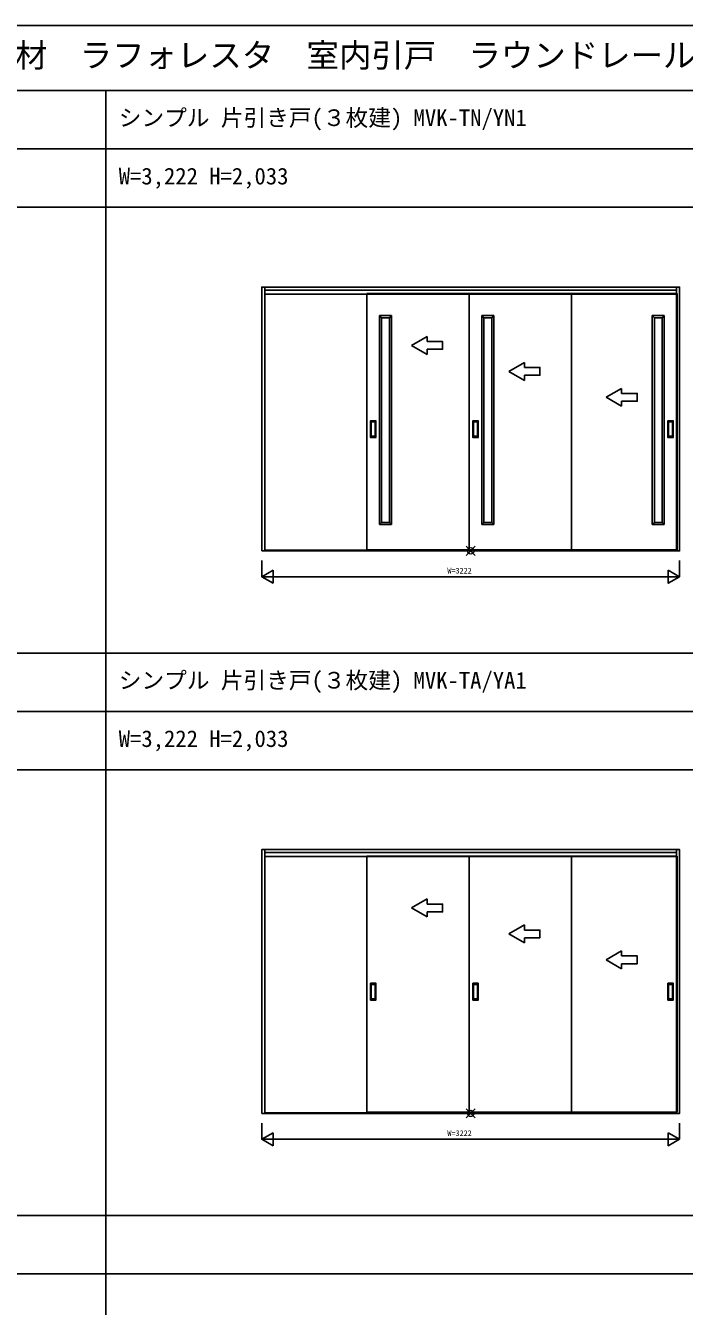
# Model space of a CAD drawing. Units: millimetres, scale not verified. Extents: x -14341 to 14340, y -10000 to 10000.
# Drawn here: x -9259 to -4178, y 130 to 10000 of the extents above; entities that cross this region are included whole.
import ezdxf
from ezdxf.enums import TextEntityAlignment as Align

# ---------------------------------------------------------------- set-up
doc = ezdxf.new("R2010")
doc.units = ezdxf.units.MM
doc.header["$LTSCALE"] = 50
for name, color, linetype in [('0-0_0', 7, 'Continuous'), ('0-1_YKK_A1', 4, 'Continuous'), ('0-4_YKK_F1', 7, 'Continuous'), ('0-6_YKK_N1', 2, 'Continuous')]:
    doc.layers.add(name, color=color, linetype=linetype)
doc.layers.add('0-5_YKK_IN', color=1, linetype='Continuous', lineweight=18)
doc.styles.add('ＭＳ ゴシック', font='')
doc.styles.get('ＭＳ ゴシック').set_extended_font_data('MS Gothic')

msp = doc.modelspace()

# ---------------------------------------------------------------- linework, layer by layer
at = {"layer": '0-1_YKK_A1'}
for p, q in [((-7413.36, 7961.8), (-4239.36, 7961.8)), ((-7413.36, 7931.8), (-4239.36, 7931.8)), ((-4234.86, 7935.8), (-6627.86, 7935.8)), ((-6627.86, 5960.8), (-6627.86, 7935.8)), ((-5838.36, 5960.8), (-5838.36, 7935.8)), ((-5838.36, 7935.8), (-5838.36, 5960.8)), ((-5048.86, 7935.8), (-5048.86, 5960.8)), ((-4234.86, 5960.8), (-4234.86, 7935.8)), ((-6529.36, 6156.3), (-6529.36, 7765.3)), ((-6529.36, 7765.3), (-6437.36, 7765.3)), ((-6513.36, 7749.3), (-6529.36, 7765.3)), ((-6513.36, 6172.3), (-6513.36, 7749.3)), ((-6453.36, 6172.3), (-6453.36, 7749.3)), ((-6437.36, 6156.3), (-6437.36, 7765.3)), ((-5739.86, 6156.3), (-5739.86, 7765.3)), ((-5739.86, 7765.3), (-5647.86, 7765.3)), ((-5723.86, 7749.3), (-5739.86, 7765.3)), ((-5723.86, 6172.3), (-5723.86, 7749.3)), ((-5663.86, 6172.3), (-5663.86, 7749.3)), ((-5647.86, 6156.3), (-5647.86, 7765.3)), ((-4425.36, 6156.3), (-4425.36, 7765.3)), ((-4333.36, 7765.3), (-4425.36, 7765.3)), ((-4409.36, 6172.3), (-4409.36, 7749.3)), ((-4349.36, 7749.3), (-4333.36, 7765.3)), ((-4349.36, 6172.3), (-4349.36, 7749.3)), ((-4333.36, 6156.3), (-4333.36, 7765.3)), ((-6282.86, 7535.8), (-6162.86, 7605.08)), ((-6162.86, 7565.8), (-6162.86, 7605.08)), ((-6282.86, 7535.8), (-6162.86, 7466.52)), ((-6162.86, 7466.52), (-6162.86, 7505.8)), ((-5532.36, 7335.8), (-5412.36, 7405.08)), ((-5412.36, 7365.8), (-5412.36, 7405.08)), ((-5532.36, 7335.8), (-5412.36, 7266.52)), ((-5412.36, 7266.52), (-5412.36, 7305.8)), ((-4781.86, 7135.8), (-4661.86, 7205.08)), ((-4781.86, 7135.8), (-4661.86, 7066.52)), ((-4661.86, 7165.8), (-4661.86, 7205.08)), ((-4661.86, 7066.52), (-4661.86, 7105.8)), ((-6598.86, 6826.8), (-6598.86, 6954.8)), ((-6557.86, 6955.8), (-6597.86, 6955.8)), ((-6592.86, 6836.8), (-6592.86, 6944.8)), ((-6591.86, 6945.8), (-6563.86, 6945.8)), ((-6562.86, 6944.8), (-6562.86, 6836.8)), ((-6556.86, 6826.8), (-6556.86, 6954.8)), ((-5809.36, 6826.8), (-5809.36, 6954.8)), ((-5768.36, 6955.8), (-5808.36, 6955.8)), ((-5803.36, 6836.8), (-5803.36, 6944.8)), ((-5802.36, 6945.8), (-5774.36, 6945.8)), ((-5773.36, 6944.8), (-5773.36, 6836.8)), ((-5767.36, 6826.8), (-5767.36, 6954.8)), ((-4305.86, 6826.8), (-4305.86, 6954.8)), ((-4304.86, 6955.8), (-4264.86, 6955.8)), ((-4299.86, 6944.8), (-4299.86, 6836.8)), ((-4270.86, 6945.8), (-4298.86, 6945.8)), ((-4269.86, 6836.8), (-4269.86, 6944.8)), ((-4263.86, 6826.8), (-4263.86, 6954.8)), ((-6557.86, 6825.8), (-6597.86, 6825.8)), ((-6563.86, 6835.8), (-6591.86, 6835.8)), ((-5768.36, 6825.8), (-5808.36, 6825.8)), ((-5774.36, 6835.8), (-5802.36, 6835.8)), ((-4304.86, 6825.8), (-4264.86, 6825.8)), ((-4298.86, 6835.8), (-4270.86, 6835.8)), ((-6513.36, 6172.3), (-6529.36, 6156.3)), ((-6437.36, 6156.3), (-6529.36, 6156.3)), ((-6453.36, 6172.3), (-6513.36, 6172.3)), ((-6453.36, 6172.3), (-6437.36, 6156.3)), ((-5723.86, 6172.3), (-5739.86, 6156.3)), ((-5647.86, 6156.3), (-5739.86, 6156.3)), ((-5663.86, 6172.3), (-5723.86, 6172.3)), ((-5663.86, 6172.3), (-5647.86, 6156.3)), ((-4409.36, 6172.3), (-4425.36, 6156.3)), ((-4425.36, 6156.3), (-4333.36, 6156.3)), ((-4409.36, 6172.3), (-4349.36, 6172.3)), ((-4349.36, 6172.3), (-4333.36, 6156.3)), ((-4239.36, 5956.8), (-7413.36, 5956.8)), ((-4239.36, 5952.8), (-7413.36, 5952.8)), ((-4234.86, 5960.8), (-6627.86, 5960.8)), ((-7413.36, 3626.8), (-4239.36, 3626.8)), ((-7413.36, 3596.8), (-4239.36, 3596.8)), ((-4234.86, 3600.8), (-6627.86, 3600.8)), ((-6627.86, 1625.8), (-6627.86, 3600.8)), ((-5838.36, 1625.8), (-5838.36, 3600.8)), ((-5838.36, 3600.8), (-5838.36, 1625.8)), ((-5048.86, 3600.8), (-5048.86, 1625.8)), ((-4234.86, 1625.8), (-4234.86, 3600.8)), ((-6282.86, 3200.8), (-6162.86, 3270.08)), ((-6162.86, 3230.8), (-6162.86, 3270.08)), ((-6282.86, 3200.8), (-6162.86, 3131.52)), ((-6162.86, 3131.52), (-6162.86, 3170.8)), ((-5532.36, 3000.8), (-5412.36, 3070.08)), ((-5412.36, 3030.8), (-5412.36, 3070.08)), ((-5532.36, 3000.8), (-5412.36, 2931.52)), ((-5412.36, 2931.52), (-5412.36, 2970.8)), ((-4781.86, 2800.8), (-4661.86, 2870.08)), ((-4661.86, 2830.8), (-4661.86, 2870.08)), ((-4781.86, 2800.8), (-4661.86, 2731.52)), ((-4661.86, 2731.52), (-4661.86, 2770.8)), ((-6598.86, 2491.8), (-6598.86, 2619.8)), ((-6557.86, 2620.8), (-6597.86, 2620.8)), ((-6592.86, 2501.8), (-6592.86, 2609.8)), ((-6591.86, 2610.8), (-6563.86, 2610.8)), ((-6562.86, 2609.8), (-6562.86, 2501.8)), ((-6556.86, 2491.8), (-6556.86, 2619.8)), ((-5809.36, 2491.8), (-5809.36, 2619.8)), ((-5768.36, 2620.8), (-5808.36, 2620.8)), ((-5803.36, 2501.8), (-5803.36, 2609.8)), ((-5802.36, 2610.8), (-5774.36, 2610.8)), ((-5773.36, 2609.8), (-5773.36, 2501.8)), ((-5767.36, 2491.8), (-5767.36, 2619.8)), ((-4305.86, 2491.8), (-4305.86, 2619.8)), ((-4304.86, 2620.8), (-4264.86, 2620.8)), ((-4299.86, 2609.8), (-4299.86, 2501.8)), ((-4270.86, 2610.8), (-4298.86, 2610.8)), ((-4269.86, 2501.8), (-4269.86, 2609.8)), ((-4263.86, 2491.8), (-4263.86, 2619.8)), ((-6557.86, 2490.8), (-6597.86, 2490.8)), ((-6563.86, 2500.8), (-6591.86, 2500.8)), ((-5768.36, 2490.8), (-5808.36, 2490.8)), ((-5774.36, 2500.8), (-5802.36, 2500.8)), ((-4304.86, 2490.8), (-4264.86, 2490.8)), ((-4298.86, 2500.8), (-4270.86, 2500.8)), ((-4239.36, 1621.8), (-7413.36, 1621.8)), ((-4239.36, 1617.8), (-7413.36, 1617.8)), ((-4234.86, 1625.8), (-6627.86, 1625.8))]:
    msp.add_line(p, q, dxfattribs=at)
for points in [[(-7437.36, 5952.8), (-7413.36, 5952.8), (-7413.36, 7985.8), (-7437.36, 7985.8)], [(-4239.36, 5952.8), (-4215.36, 5952.8), (-4215.36, 7985.8), (-4239.36, 7985.8)], [(-7437.36, 1617.8), (-7413.36, 1617.8), (-7413.36, 3650.8), (-7437.36, 3650.8)], [(-4239.36, 1617.8), (-4215.36, 1617.8), (-4215.36, 3650.8), (-4239.36, 3650.8)]]:
    msp.add_lwpolyline(points, close=True, dxfattribs=at)
for points in [[(-4239.36, 7955.8), (-4239.36, 7985.8), (-7413.36, 7985.8)], [(-6513.36, 7749.3), (-6453.36, 7749.3), (-6437.36, 7765.3)], [(-5723.86, 7749.3), (-5663.86, 7749.3), (-5647.86, 7765.3)], [(-4349.36, 7749.3), (-4409.36, 7749.3), (-4425.36, 7765.3)], [(-6162.86, 7565.8), (-6042.86, 7565.8), (-6042.86, 7505.8), (-6162.86, 7505.8)], [(-5412.36, 7365.8), (-5292.36, 7365.8), (-5292.36, 7305.8), (-5412.36, 7305.8)], [(-4661.86, 7165.8), (-4541.86, 7165.8), (-4541.86, 7105.8), (-4661.86, 7105.8)], [(-4239.36, 3620.8), (-4239.36, 3650.8), (-7413.36, 3650.8)], [(-6162.86, 3230.8), (-6042.86, 3230.8), (-6042.86, 3170.8), (-6162.86, 3170.8)], [(-5412.36, 3030.8), (-5292.36, 3030.8), (-5292.36, 2970.8), (-5412.36, 2970.8)], [(-4661.86, 2830.8), (-4541.86, 2830.8), (-4541.86, 2770.8), (-4661.86, 2770.8)]]:
    msp.add_lwpolyline(points, dxfattribs=at)
for centre, start, end in [((-6597.86, 6954.8), 90, 180), ((-6591.86, 6944.8), 90, 180), ((-6563.86, 6944.8), 0, 90), ((-6557.86, 6954.8), 0, 90), ((-5808.36, 6954.8), 90, 180), ((-5802.36, 6944.8), 90, 180), ((-5774.36, 6944.8), 0, 90), ((-5768.36, 6954.8), 0, 90), ((-4304.86, 6954.8), 90, 180), ((-4298.86, 6944.8), 90, 180), ((-4270.86, 6944.8), 360, 90), ((-4264.86, 6954.8), 0, 90), ((-6597.86, 6826.8), 180, 270), ((-6591.86, 6836.8), 180, 270), ((-6563.86, 6836.8), 270, 0), ((-6557.86, 6826.8), 270, 0), ((-5808.36, 6826.8), 180, 270), ((-5802.36, 6836.8), 180, 270), ((-5774.36, 6836.8), 270, 0), ((-5768.36, 6826.8), 270, 0), ((-4304.86, 6826.8), 180, 270), ((-4298.86, 6836.8), 180, 270), ((-4270.86, 6836.8), 270, 360), ((-4264.86, 6826.8), 270, 0), ((-6597.86, 2619.8), 90, 180), ((-6591.86, 2609.8), 90, 180), ((-6563.86, 2609.8), 0, 90), ((-6557.86, 2619.8), 0, 90), ((-5808.36, 2619.8), 90, 180), ((-5802.36, 2609.8), 90, 180), ((-5774.36, 2609.8), 0, 90), ((-5768.36, 2619.8), 0, 90), ((-4304.86, 2619.8), 90, 180), ((-4298.86, 2609.8), 90, 180), ((-4270.86, 2609.8), 360, 90), ((-4264.86, 2619.8), 0, 90), ((-6597.86, 2491.8), 180, 270), ((-6591.86, 2501.8), 180, 270), ((-6563.86, 2501.8), 270, 0), ((-6557.86, 2491.8), 270, 0), ((-5808.36, 2491.8), 180, 270), ((-5802.36, 2501.8), 180, 270), ((-5774.36, 2501.8), 270, 0), ((-5768.36, 2491.8), 270, 0), ((-4304.86, 2491.8), 180, 270), ((-4298.86, 2501.8), 180, 270), ((-4270.86, 2501.8), 270, 360), ((-4264.86, 2491.8), 270, 0)]:
    msp.add_arc(centre, 1, start, end, dxfattribs=at)
at = {"layer": '0-4_YKK_F1'}
for p, q in [((-14341, 10000.3), (14340.02, 10000.3)), ((-14341, 9500.3), (14159, 9500.3)), ((-8641, -9999.7), (-8641, 9500.3)), ((-14341, 9050.3), (14159, 9050.3)), ((-14341, 8600.3), (14159, 8600.3)), ((-14341, 5165.3), (14159, 5165.3)), ((-14341, 4715.3), (14159, 4715.3)), ((-14341, 4265.3), (14159, 4265.3)), ((-14341, 830.3), (14159, 830.3)), ((-14341, 380.3), (14159, 380.3))]:
    msp.add_line(p, q, dxfattribs=at)
at = {"layer": '0-5_YKK_IN'}
for p, q in [((-5861.71, 5917.44), (-5791, 5988.16)), ((-5861.71, 5988.16), (-5791, 5917.44)), ((-5861.71, 1582.44), (-5791, 1653.16)), ((-5861.71, 1653.16), (-5791, 1582.44))]:
    msp.add_line(p, q, dxfattribs=at)
for centre in [(-5826.36, 5952.8), (-5826.36, 1617.8)]:
    msp.add_circle(centre, 25, dxfattribs=at)
at = {"layer": '0-6_YKK_N1'}
for p, q in [((-4215.36, 5877.8), (-4215.36, 5752.8)), ((-7437.36, 5752.8), (-7350.75, 5802.8)), ((-7437.36, 5752.8), (-7350.75, 5702.8)), ((-7350.75, 5802.8), (-7350.75, 5702.8)), ((-4301.96, 5802.8), (-4215.36, 5752.8)), ((-4215.36, 1542.8), (-4215.36, 1417.8)), ((-7437.36, 1417.8), (-7350.75, 1467.8)), ((-7437.36, 1417.8), (-7350.75, 1367.8)), ((-7350.75, 1467.8), (-7350.75, 1367.8)), ((-4301.96, 1467.8), (-4215.36, 1417.8))]:
    msp.add_line(p, q, dxfattribs=at)
for points in [[(-7437.36, 5877.8), (-7437.36, 5752.8), (-4215.36, 5752.8)], [(-4301.96, 5802.8), (-4301.96, 5702.8), (-4215.36, 5752.8)], [(-7437.36, 1542.8), (-7437.36, 1417.8), (-4215.36, 1417.8)], [(-4301.96, 1467.8), (-4301.96, 1367.8), (-4215.36, 1417.8)]]:
    msp.add_lwpolyline(points, dxfattribs=at)

# ---------------------------------------------------------------- texts
at = {"layer": '0-0_0', "style": 'ＭＳ ゴシック'}
for s, height, p in [('ＭＶＫＳＭ＿Ｋ０７  木質インテリア建材  ラフォレスタ  室内引戸  ラウンドレール  シンプル  片引き戸（３枚建）  呼称幅３２２', 183.3, (-13841, 9625.3)), ('シンプル 片引き戸(３枚建) MVK-TN/YN1', 128.3, (-8541, 9187.8)), ('W=3,222 H=2,033', 128.3, (-8541, 8737.8)), ('シンプル 片引き戸(３枚建) MVK-TA/YA1', 128.3, (-8541, 4852.8)), ('W=3,222 H=2,033', 128.3, (-8541, 4402.8))]:
    msp.add_text(s, height=height, dxfattribs=at).set_placement(p, align=Align.BOTTOM_LEFT)
at = {"layer": '0-6_YKK_N1', "style": 'ＭＳ ゴシック'}
for p in [(-6006.36, 5764.8), (-6006.36, 1429.8)]:
    msp.add_text('W=3222', height=43.99, dxfattribs=at).set_placement(p, align=Align.BOTTOM_LEFT)

doc.saveas('drawing.dxf')
